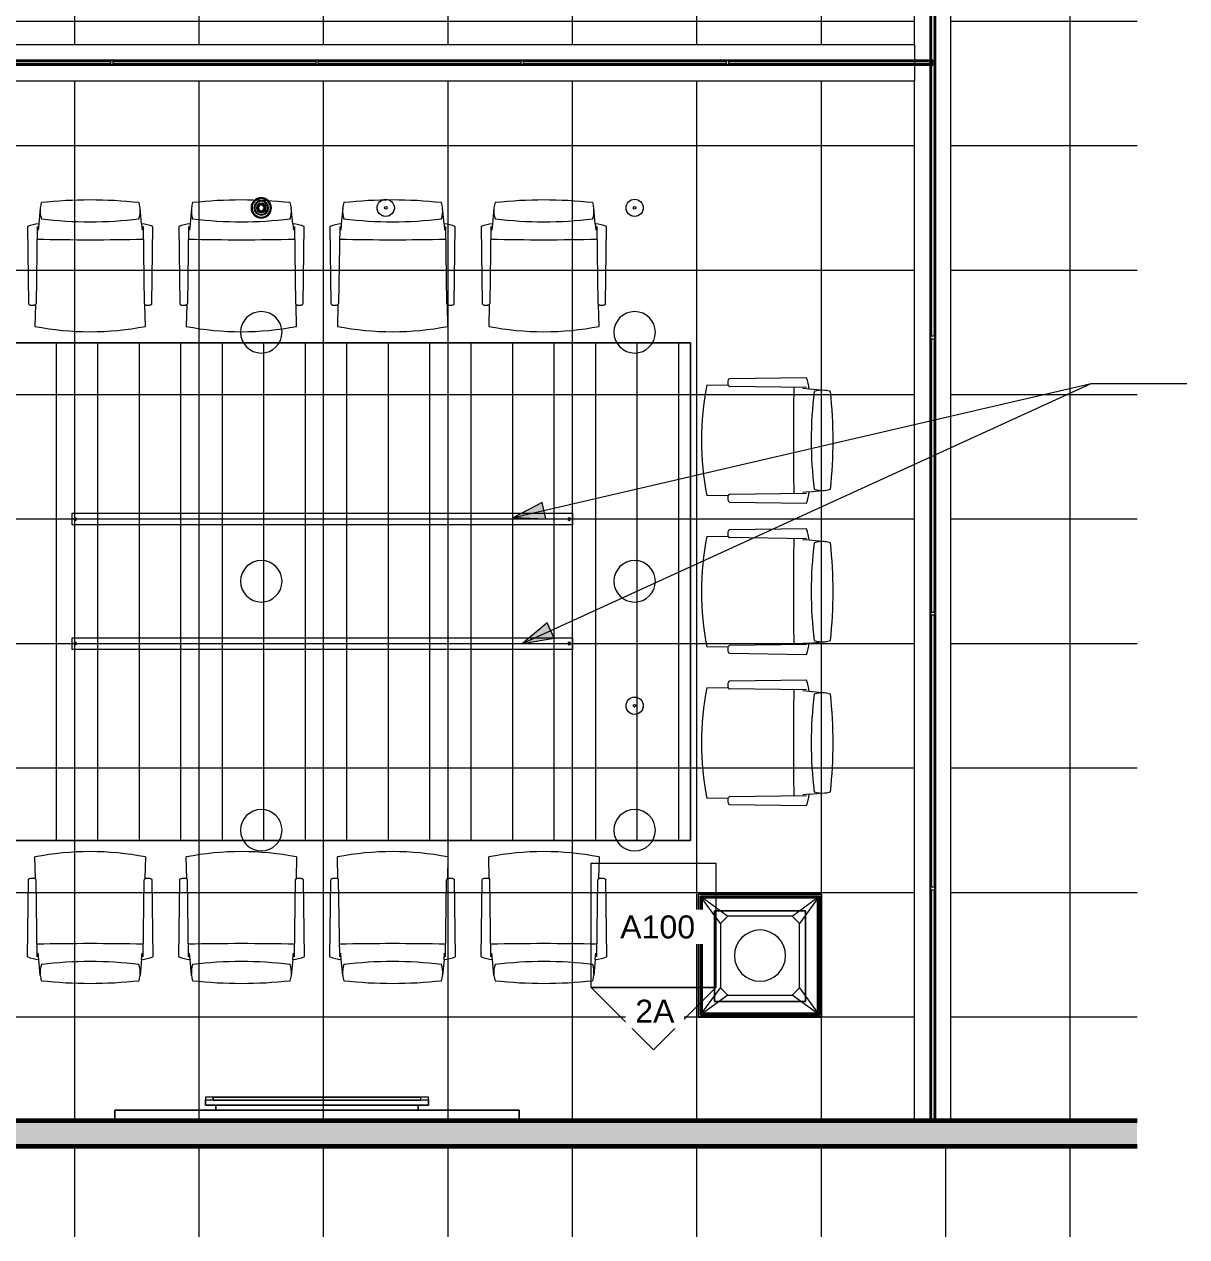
# Model space of a CAD drawing. Header units: inches. Extents: x 1756 to 10721, y -35 to 3002.
# Drawn here: x 4521.7 to 4745.9, y 1293.8 to 1527.6 of the extents above; entities that cross this region are included whole.
import ezdxf

# ---------------------------------------------------------------- set-up
doc = ezdxf.new("R2010")
doc.units = ezdxf.units.IN
doc.header["$MEASUREMENT"] = 0
for name, color, linetype, lineweight in [('A-CLNG', 13, 'Continuous', 18), ('A-CLNG-PATT', 13, 'Continuous', 18), ('A-DETL-GENF', 92, 'Continuous', 9), ('A-GLAZ-CURT', 52, 'Continuous', 18), ('A-GLAZ-CWMG', 51, 'Continuous', 18), ('A-WALL', 113, 'Continuous', 18), ('A-WALL-PATT', 111, 'Continuous', 18), ('E-FIRE', 2, 'Continuous', 18), ('E-LITE-EQPM', 33, 'Continuous', 18), ('F-SPRN', 3, 'Continuous', 18), ('G-ANNO-SYMB', 111, 'Continuous', 9), ('G-ANNO-TEXT', 231, 'Continuous', 9), ('I-FURN', 30, 'Continuous', 9), ('I-WALL', 2, 'Continuous', 18), ('M-HVAC-CDFF', 50, 'Continuous', 18), ('Q-CASE', 31, 'Continuous', 9)]:
    doc.layers.add(name, color=color, linetype=linetype, lineweight=lineweight)
doc.styles.add('Arial', font='arial.ttf', dxfattribs={"height": 4.425898})

# ---------------------------------------------------------------- blocks, each defined once
blk = doc.blocks.new('Frameless Glass Panel - one-407092-Reflected Ceiling Plan')
at = {"layer": 'A-GLAZ-CURT', "lineweight": 9}
blk.add_hatch(color=253, dxfattribs=at).paths.add_polyline_path([(-22.125, 0.25), (-22.125, -0.25), (22.125, -0.25), (22.125, 0.25)], flags=0)
at = {"layer": 'A-GLAZ-CURT'}
for p, q in [((-22.125, 0.25), (22.125, 0.25)), ((-22.125, -0.25), (-22.125, 0.25)), ((22.125, 0.25), (22.125, -0.25)), ((22.125, -0.25), (-22.125, -0.25))]:
    blk.add_line(p, q, dxfattribs=at)
at = {"layer": 'A-GLAZ-CURT', "color": 8}
for p, q in [((-22.125, 0.25), (-22.125, 0.25)), ((22.125, 0.25), (22.125, 0.25)), ((-22.125, -0.25), (-22.125, -0.25)), ((22.125, -0.25), (22.125, -0.25))]:
    blk.add_line(p, q, dxfattribs=at)
blk = doc.blocks.new('Frameless Glass Panel - one-407093-Reflected Ceiling Plan')
at = {"layer": 'A-GLAZ-CURT', "lineweight": 9}
blk.add_hatch(color=253, dxfattribs=at).paths.add_polyline_path([(-26.375, 0.25), (-26.375, -0.25), (26.375, -0.25), (26.375, 0.25)], flags=0)
at = {"layer": 'A-GLAZ-CURT'}
for p, q in [((-26.375, 0.25), (26.375, 0.25)), ((-26.375, -0.25), (-26.375, 0.25)), ((26.375, 0.25), (26.375, -0.25)), ((26.375, -0.25), (-26.375, -0.25))]:
    blk.add_line(p, q, dxfattribs=at)
at = {"layer": 'A-GLAZ-CURT', "color": 8}
for p, q in [((-26.375, 0.25), (-26.375, 0.25)), ((26.375, 0.25), (26.375, 0.25)), ((-26.375, -0.25), (-26.375, -0.25)), ((26.375, -0.25), (26.375, -0.25))]:
    blk.add_line(p, q, dxfattribs=at)
blk = doc.blocks.new('Frameless Glass Panel - one-407094-Reflected Ceiling Plan')
at = {"layer": 'A-GLAZ-CURT', "lineweight": 9}
blk.add_hatch(color=253, dxfattribs=at).paths.add_polyline_path([(-26.25, 0.25), (-26.25, -0.25), (26.25, -0.25), (26.25, 0.25)], flags=0)
at = {"layer": 'A-GLAZ-CURT'}
for p, q in [((-26.25, 0.25), (26.25, 0.25)), ((-26.25, -0.25), (-26.25, 0.25)), ((26.25, 0.25), (26.25, -0.25)), ((26.25, -0.25), (-26.25, -0.25))]:
    blk.add_line(p, q, dxfattribs=at)
at = {"layer": 'A-GLAZ-CURT', "color": 8}
for p, q in [((-26.25, 0.25), (-26.25, 0.25)), ((26.25, 0.25), (26.25, 0.25)), ((-26.25, -0.25), (-26.25, -0.25)), ((26.25, -0.25), (26.25, -0.25))]:
    blk.add_line(p, q, dxfattribs=at)
blk = doc.blocks.new('Frameless Glass Panel - one-428253-Reflected Ceiling Plan')
at = {"layer": 'A-GLAZ-CURT'}
for p, q in [((-19.54, -0.25), (-19.54, 0.25)), ((-19.54, 0.25), (19.54, 0.25)), ((19.54, 0.25), (19.54, -0.25)), ((19.54, -0.25), (-19.54, -0.25))]:
    blk.add_line(p, q, dxfattribs=at)
at = {"layer": 'A-GLAZ-CURT', "lineweight": 9}
for p, q in [((-19.54, 0.25), (-19.54, 0.25)), ((19.54, 0.25), (19.54, 0.25)), ((-19.54, -0.25), (-19.54, -0.25)), ((19.54, -0.25), (19.54, -0.25))]:
    blk.add_line(p, q, dxfattribs=at)
blk = doc.blocks.new('Downlight - Recessed Can - Fluorescent - 277V-321802-Reflected Ceiling Plan')
at = {"layer": 'E-LITE-EQPM', "color": 8}
for start, end in [(360, 180), (180, 360)]:
    blk.add_arc((0, 0), 4, start, end, dxfattribs=at)
blk = doc.blocks.new('Sprinkler - Dry - Horizontal Sidewall - Fully Recessed - Hosted - 1_2_ Dry Horizontal Sidewall-366905-Reflected Ceiling Plan')
at = {"layer": 'F-SPRN', "color": 8}
for radius, start, end in [(1.66, 360, 180), (1.66, 0, 180), (1.66, 180, 360), (0.25, 0, 180), (0.25, 0, 180), (0.25, 180, 360), (0.25, 180, 360), (1.66, 180, 360)]:
    blk.add_arc((0, 0), radius, start, end, dxfattribs=at)
blk = doc.blocks.new('Excitech_Hochiki_FireDtctnAlmCtrlIndctEquip_AddressableLoopPoweredCeilingBeacon-CHQ-CB - CHQ-CB_WL-376123-Reflected Ceiling Plan')
at = {"layer": 'E-FIRE', "color": 8}
for radius, start, end in [(1.96, 0, 180), (1.96, 0, 180), (1.93, 0, 180), (1.86, 0, 180), (1.86, 0, 180), (1.82, 0, 180), (1.78, 0, 180), (1.41, 0, 180), (1.27, 0, 180), (1.26, 0, 180), (0.927, 0, 180), (0.732, 360, 180), (0.649, 0, 180), (0.649, 0, 180), (0.55, 0, 180), (0.55, 0, 180), (1.96, 180, 0), (1.96, 180, 0), (1.93, 180, 0), (1.86, 180, 0), (1.86, 180, 0), (1.82, 180, 0), (1.78, 180, 0), (1.41, 180, 0), (1.27, 180, 0), (1.26, 180, 0), (0.927, 180, 0), (0.732, 180, 360), (0.649, 180, 0), (0.649, 180, 0), (0.55, 180, 0), (0.55, 180, 0)]:
    blk.add_arc((0, 0), radius, start, end, dxfattribs=at)
blk = doc.blocks.new('Casework 1 - Casework 1-376403-Reflected Ceiling Plan')
at = {"layer": 'Q-CASE'}
h = blk.add_hatch(dxfattribs=at)
h.set_pattern_fill('FP_3', color=256, style=0, pattern_type=2)
h.set_pattern_definition([(270, (2503.901, -2.25), (-8, -5e-16), [])])
h.paths.add_polyline_path([(2004.25, 1370.22), (2148.25, 1370.22), (2148.25, 1466.22), (2004.25, 1466.22)], flags=0)
for p, q in [((2148.25, 1466.22), (2004.25, 1466.22)), ((2004.25, 1466.22), (2004.25, 1370.22)), ((2004.25, 1370.22), (2004.25, 1466.22)), ((2004.25, 1466.22), (2148.25, 1466.22)), ((2004.25, 1466.22), (2004.25, 1466.22)), ((2148.25, 1370.22), (2148.25, 1466.22)), ((2148.25, 1466.22), (2148.25, 1370.22)), ((2148.25, 1466.22), (2148.25, 1466.22)), ((2004.25, 1370.22), (2148.25, 1370.22)), ((2148.25, 1370.22), (2004.25, 1370.22)), ((2004.25, 1370.22), (2004.25, 1370.22)), ((2148.25, 1370.22), (2148.25, 1370.22))]:
    blk.add_line(p, q, dxfattribs=at)
blk = doc.blocks.new('Haworth_Chair_s_con-Swivel - Swivel Chair-380145-Reflected Ceiling Plan')
at = {"layer": 'I-FURN'}
for p, q in [((-5.12, 17.75), (-5.41, 14.68)), ((14.41, 14.68), (14.12, 17.75)), ((-7.59, 14.13), (-7.39, -0.72)), ((-5.71, 14.13), (-5.91, -0.72)), ((-5.41, 14.68), (-5.52, 13.47)), ((14.41, 14.68), (14.52, 13.47)), ((14.71, 14.13), (14.91, -0.72)), ((16.39, -0.72), (16.59, 14.13)), ((-6.06, -0.91), (-6.14, -5.1)), ((15.15, -5.1), (15.06, -0.92))]:
    blk.add_line(p, q, dxfattribs=at)
for centre, radius, start, end in [((-0.12, 17.19), 5.04, 161.8436, 173.6194), ((4.5, -66.94), 86.21, 83.7379, 96.2621), ((9.12, 17.19), 5.04, 6.3806, 18.1564), ((-0.12, 17.19), 5.04, 175.7159, 197.9267), ((9.12, 17.19), 5.04, 342.0733, 4.2841), ((-3.95, 4.36), 10.43, 98.0615, 110.4198), ((4.5, 91.63), 76.57, 262.9413, 277.0587), ((12.95, 4.36), 10.43, 69.5802, 81.9385), ((4.5, 549.32), 537.71, 268.9084, 271.0913), ((4.5, 49.55), 55.68, 258.978, 281.022)]:
    blk.add_arc(centre, radius, start, end, dxfattribs=at)
for centre, start_param, end_param in [((-6.65, -0.72), 5.626442, 6.277467), ((-6.65, -0.72), 6.10915, 6.277467), ((15.65, -0.72), 3.147311, 3.801887)]:
    blk.add_ellipse(centre, major_axis=(0.739, 0), ratio=0.427808, start_param=start_param, end_param=end_param, dxfattribs=at)
for points, knots in [([(-7.39, -0.72), (-7.39, -0.74), (-7.38, -0.78), (-7.34, -0.84), (-7.27, -0.89), (-7.15, -0.96), (-6.96, -1.02), (-6.68, -1.04), (-6.42, -1.03), (-6.21, -0.98), (-6.11, -0.94), (-6.06, -0.91)], [0, 0, 0, 0, 0.076923, 0.153846, 0.230769, 0.307692, 0.461538, 0.615385, 0.769231, 0.884615, 1, 1, 1, 1]), ([(15.06, -0.92), (15.12, -0.95), (15.26, -1), (15.54, -1.04), (15.82, -1.04), (16.1, -0.98), (16.33, -0.87), (16.39, -0.77), (16.39, -0.72)], [0, 0, 0, 0, 0.153846, 0.307692, 0.461538, 0.615385, 0.807692, 1, 1, 1, 1])]:
    blk.add_open_spline(points, degree=3, knots=knots, dxfattribs=at)
blk = doc.blocks.new('Lighting-Pendant_Direct-Axis-Beam2-Louver - BD-SB-8-T5-1S-391913-Reflected Ceiling Plan')
at = {"layer": 'A-DETL-GENF'}
for p, q in [((48.25, 1.125), (-48.25, 1.125)), ((-48.25, 1.125), (-48.25, -1.125)), ((48.25, -1.125), (48.25, 1.125)), ((-48.25, -1.125), (48.25, -1.125))]:
    blk.add_line(p, q, dxfattribs=at)
for centre in [(-47.625, 0), (47.625, 0)]:
    blk.add_circle(centre, 0.25, dxfattribs=at)
blk = doc.blocks.new('Television-Plasma - one-394688-Reflected Ceiling Plan')
at = {"layer": 'I-FURN'}
for p, q in [((-17.25, 0), (-17.25, 0)), ((-17.25, 0), (-17.25, -1)), ((-17.25, -1), (-17.25, 0)), ((-17.25, 0), (21.75, 0)), ((21.75, 0), (-17.25, 0)), ((21.75, 0), (21.75, -1)), ((21.75, -1), (21.75, 0)), ((21.75, 0), (21.75, 0)), ((23.75, -1), (-19.25, -1)), ((-19.25, -1), (-19.25, -2.5)), ((-19.25, -1), (23.75, -1)), ((-19.25, -2), (-19.25, -1)), ((-19.25, -1), (-19.25, -1)), ((23.75, -2), (-19.25, -2)), ((-19.25, -2), (-19.25, -2)), ((-19.25, -2), (-19.25, -2.5)), ((23.75, -2), (-19.25, -2)), ((22.25, -1.92), (-17.75, -1.92)), ((-17.75, -1.92), (-17.75, -1.92)), ((-17.75, -1.92), (22.25, -1.92)), ((-17.75, -1.92), (-17.75, -2.5)), ((-17.75, -1.92), (-17.75, -2.5)), ((-17.25, -1), (-17.25, -1)), ((21.75, -1), (-17.25, -1)), ((21.75, -1), (-17.25, -1)), ((21.75, -1), (21.75, -1)), ((22.25, -1.92), (22.25, -1.92)), ((22.25, -2.5), (22.25, -1.92)), ((22.25, -1.92), (22.25, -2.5)), ((23.75, -2.5), (23.75, -1)), ((23.75, -1), (23.75, -2)), ((23.75, -1), (23.75, -1)), ((23.75, -2.5), (23.75, -2)), ((23.75, -2), (23.75, -2)), ((-19.25, -2.5), (23.75, -2.5)), ((-19.25, -2.5), (-19.25, -2.5)), ((-19.25, -2.5), (23.75, -2.5)), ((22.25, -2.5), (-17.75, -2.5)), ((-17.75, -2.5), (-17.75, -2.5)), ((-17.75, -2.5), (22.25, -2.5)), ((22.25, -2.5), (22.25, -2.5)), ((23.75, -2.5), (23.75, -2.5))]:
    blk.add_line(p, q, dxfattribs=at)
blk = doc.blocks.new('Rectangular Mullion - Header Channel-405644-Reflected Ceiling Plan')
at = {"layer": 'A-GLAZ-CWMG', "color": 8}
for p, q in [((2194.5, 1360.97), (2194.5, 1413.97)), ((2194.5, 1360.97), (2194.5, 1413.97)), ((2194.62, 1360.97), (2194.62, 1413.97)), ((2194.62, 1360.97), (2194.62, 1413.97)), ((2195.38, 1360.97), (2195.38, 1413.97)), ((2195.38, 1360.97), (2195.38, 1413.97)), ((2195.5, 1413.97), (2195.5, 1360.97)), ((2195.5, 1360.97), (2195.5, 1413.97))]:
    blk.add_line(p, q, dxfattribs=at)
blk = doc.blocks.new('Rectangular Mullion - Header Channel-405645-Reflected Ceiling Plan')
at = {"layer": 'A-GLAZ-CWMG', "color": 8}
for p, q in [((2194.5, 1316.22), (2194.5, 1360.97)), ((2194.5, 1316.22), (2194.5, 1360.97)), ((2194.62, 1316.22), (2194.62, 1360.97)), ((2194.62, 1316.22), (2194.62, 1360.97)), ((2195.38, 1316.22), (2195.38, 1360.97)), ((2195.38, 1316.22), (2195.38, 1360.97)), ((2195.5, 1360.97), (2195.5, 1316.22)), ((2195.5, 1316.22), (2195.5, 1360.97)), ((2195.5, 1316.22), (2194.5, 1316.22)), ((2194.5, 1316.22), (2194.5, 1316.22)), ((2194.5, 1316.22), (2194.62, 1316.22)), ((2194.62, 1316.22), (2194.62, 1316.22)), ((2194.62, 1316.22), (2195.38, 1316.22)), ((2195.38, 1316.22), (2195.38, 1316.22)), ((2195.38, 1316.22), (2195.5, 1316.22)), ((2195.5, 1316.22), (2195.5, 1316.22))]:
    blk.add_line(p, q, dxfattribs=at)
blk = doc.blocks.new('Rectangular Mullion - Header Channel-405646-Reflected Ceiling Plan')
at = {"layer": 'A-GLAZ-CWMG', "color": 8}
for p, q in [((2194.5, 1413.97), (2194.5, 1467.22)), ((2194.5, 1413.97), (2194.5, 1467.22)), ((2194.62, 1413.97), (2194.62, 1467.22)), ((2194.62, 1413.97), (2194.62, 1467.22)), ((2195.38, 1413.97), (2195.38, 1467.22)), ((2195.38, 1413.97), (2195.38, 1467.22)), ((2195.5, 1467.22), (2195.5, 1413.97)), ((2195.5, 1413.97), (2195.5, 1467.22))]:
    blk.add_line(p, q, dxfattribs=at)
blk = doc.blocks.new('Rectangular Mullion - Header Channel-407113-Reflected Ceiling Plan')
at = {"layer": 'A-GLAZ-CWMG', "color": 8}
for p, q in [((2194.62, 1573.22), (2194.5, 1573.22)), ((2194.5, 1573.22), (2194.5, 1573.22)), ((2194.5, 1573.22), (2195.5, 1573.22)), ((2194.5, 1520.22), (2194.5, 1573.22)), ((2194.5, 1520.22), (2194.5, 1573.22)), ((2195.38, 1573.22), (2194.62, 1573.22)), ((2194.62, 1573.22), (2194.62, 1573.22)), ((2194.62, 1520.22), (2194.62, 1573.22)), ((2194.62, 1520.22), (2194.62, 1573.22)), ((2195.5, 1573.22), (2195.38, 1573.22)), ((2195.38, 1573.22), (2195.38, 1573.22)), ((2195.38, 1520.22), (2195.38, 1573.22)), ((2195.38, 1520.22), (2195.38, 1573.22)), ((2195.5, 1573.22), (2195.5, 1573.22)), ((2195.5, 1573.22), (2195.5, 1520.22)), ((2195.5, 1520.22), (2195.5, 1573.22))]:
    blk.add_line(p, q, dxfattribs=at)
blk = doc.blocks.new('Rectangular Mullion - Header Channel-428247-Reflected Ceiling Plan')
at = {"layer": 'A-GLAZ-CWMG', "lineweight": 9}
for p, q in [((2195, 1520.72), (2155.42, 1520.72)), ((2195, 1520.72), (2155.42, 1520.72)), ((2195, 1520.59), (2155.42, 1520.59)), ((2195, 1520.59), (2155.42, 1520.59)), ((2195, 1519.84), (2155.42, 1519.84)), ((2195, 1519.84), (2155.42, 1519.84)), ((2155.42, 1519.72), (2195, 1519.72)), ((2195, 1519.72), (2155.42, 1519.72)), ((2195, 1520.59), (2195, 1520.72)), ((2195, 1520.72), (2195, 1520.72)), ((2195, 1520.72), (2195, 1519.72)), ((2195, 1519.84), (2195, 1520.59)), ((2195, 1520.59), (2195, 1520.59)), ((2195, 1519.72), (2195, 1519.84)), ((2195, 1519.84), (2195, 1519.84)), ((2195, 1519.72), (2195, 1519.72))]:
    blk.add_line(p, q, dxfattribs=at)
blk = doc.blocks.new('Rectangular Mullion - Header Channel-428248-Reflected Ceiling Plan')
at = {"layer": 'A-GLAZ-CWMG', "lineweight": 9}
for p, q in [((2115.83, 1520.72), (2076.25, 1520.72)), ((2115.83, 1520.72), (2076.25, 1520.72)), ((2115.83, 1520.59), (2076.25, 1520.59)), ((2115.83, 1520.59), (2076.25, 1520.59)), ((2115.83, 1519.84), (2076.25, 1519.84)), ((2115.83, 1519.84), (2076.25, 1519.84)), ((2076.25, 1519.72), (2115.83, 1519.72)), ((2115.83, 1519.72), (2076.25, 1519.72))]:
    blk.add_line(p, q, dxfattribs=at)
blk = doc.blocks.new('Ceiling_Diffusers-SPDLT-Price_Industries - 24x24 T-Bar Duct Size 10-V3-Reflected Ceiling Plan')
at = {"layer": 'M-HVAC-CDFF', "lineweight": 9}
for p, q in [((4.11, 76.62), (4.11, 100.37)), ((4.11, 100.37), (4.11, 100.37)), ((4.11, 100.37), (27.86, 100.37)), ((4.11, 100.37), (4.11, 76.62)), ((27.86, 100.37), (4.11, 100.37)), ((4.11, 100.37), (4.11, 76.62)), ((4.11, 100.37), (27.86, 100.37)), ((4.11, 100.37), (4.11, 100.37)), ((4.11, 100.37), (27.86, 100.37)), ((4.11, 76.62), (4.11, 100.37)), ((4.11, 100.37), (4.11, 76.62)), ((4.11, 100.37), (27.86, 100.37)), ((4.11, 100.37), (4.11, 100.37)), ((4.11, 100.37), (27.86, 100.37)), ((4.11, 76.62), (4.11, 100.37)), ((4.16, 100.32), (4.16, 76.67)), ((27.81, 100.32), (4.16, 100.32)), ((4.16, 100.32), (4.16, 100.32)), ((4.16, 100.32), (27.81, 100.32)), ((4.16, 76.67), (4.16, 100.32)), ((4.52, 77.03), (4.52, 99.96)), ((4.52, 99.96), (4.52, 99.96)), ((27.46, 99.96), (4.52, 99.96)), ((4.52, 99.96), (4.52, 77.03)), ((27.46, 99.96), (4.52, 99.96)), ((4.52, 99.96), (4.52, 77.03)), ((4.52, 99.96), (27.46, 99.96)), ((4.52, 99.96), (4.52, 99.96)), ((4.52, 99.96), (27.46, 99.96)), ((4.52, 77.03), (4.52, 99.96)), ((4.57, 99.91), (4.57, 77.08)), ((4.57, 99.91), (27.41, 99.91)), ((4.57, 99.91), (4.57, 99.91)), ((4.57, 99.91), (27.41, 99.91)), ((4.57, 77.08), (4.57, 99.91)), ((4.8, 99.58), (4.9, 99.68)), ((4.8, 77.41), (4.8, 99.58)), ((8.36, 94.71), (4.8, 99.58)), ((4.86, 99.62), (4.86, 77.37)), ((27.11, 99.62), (4.86, 99.62)), ((4.86, 99.62), (4.86, 99.62)), ((4.86, 99.62), (27.11, 99.62)), ((4.86, 77.37), (4.86, 99.62)), ((4.9, 99.68), (27.07, 99.68)), ((4.9, 99.68), (9.78, 96.12)), ((22.2, 96.12), (27.07, 99.68)), ((27.17, 99.58), (23.61, 94.71)), ((27.07, 99.68), (27.17, 99.58)), ((27.11, 77.37), (27.11, 99.62)), ((27.11, 99.62), (27.11, 99.62)), ((27.11, 99.62), (27.11, 77.37)), ((27.17, 99.58), (27.17, 77.41)), ((27.41, 77.08), (27.41, 99.91)), ((27.41, 99.91), (27.41, 99.91)), ((27.41, 99.91), (27.41, 77.08)), ((27.46, 99.96), (27.46, 77.03)), ((27.46, 99.96), (27.46, 99.96)), ((27.46, 77.03), (27.46, 99.96)), ((27.46, 77.03), (27.46, 99.96)), ((27.46, 99.96), (27.46, 99.96)), ((27.46, 99.96), (27.46, 77.03)), ((27.81, 76.67), (27.81, 100.32)), ((27.81, 100.32), (27.81, 100.32)), ((27.81, 100.32), (27.81, 76.67)), ((27.86, 100.37), (27.86, 76.62)), ((27.86, 100.37), (27.86, 100.37)), ((27.86, 76.62), (27.86, 100.37)), ((27.86, 76.62), (27.86, 100.37)), ((27.86, 100.37), (27.86, 100.37)), ((27.86, 100.37), (27.86, 76.62)), ((27.86, 76.62), (27.86, 100.37)), ((27.86, 100.37), (27.86, 100.37)), ((27.86, 100.37), (27.86, 76.62)), ((24.74, 97.12), (7.24, 97.12)), ((7.24, 97.12), (7.24, 79.62)), ((7.24, 79.62), (7.24, 97.12)), ((7.24, 97.12), (24.74, 97.12)), ((7.24, 97.12), (7.24, 97.12)), ((9.78, 96.12), (8.36, 94.71)), ((22.2, 96.12), (9.78, 96.12)), ((23.61, 94.71), (22.2, 96.12)), ((24.74, 79.62), (24.74, 97.12)), ((24.74, 97.12), (24.74, 79.62)), ((24.74, 97.12), (24.74, 97.12)), ((8.36, 94.71), (8.36, 82.28)), ((23.61, 82.28), (23.61, 94.71)), ((4.8, 77.41), (8.36, 82.28)), ((8.36, 82.28), (9.78, 80.87)), ((22.2, 80.87), (23.61, 82.28)), ((23.61, 82.28), (27.17, 77.41)), ((9.78, 80.87), (4.9, 77.31)), ((7.24, 79.62), (24.74, 79.62)), ((24.74, 79.62), (7.24, 79.62)), ((7.24, 79.62), (7.24, 79.62)), ((9.78, 80.87), (22.2, 80.87)), ((27.07, 77.31), (22.2, 80.87)), ((24.74, 79.62), (24.74, 79.62)), ((4.9, 77.31), (4.8, 77.41)), ((4.86, 77.37), (4.86, 77.37)), ((4.86, 77.37), (27.11, 77.37)), ((27.11, 77.37), (4.86, 77.37)), ((27.07, 77.31), (4.9, 77.31)), ((27.17, 77.41), (27.07, 77.31)), ((27.11, 77.37), (27.11, 77.37)), ((27.86, 76.62), (4.11, 76.62)), ((4.11, 76.62), (4.11, 76.62)), ((4.11, 76.62), (27.86, 76.62)), ((4.11, 76.62), (4.11, 76.62)), ((4.11, 76.62), (27.86, 76.62)), ((27.86, 76.62), (4.11, 76.62)), ((4.11, 76.62), (4.11, 76.62)), ((4.11, 76.62), (27.86, 76.62)), ((27.86, 76.62), (4.11, 76.62)), ((4.16, 76.67), (4.16, 76.67)), ((4.16, 76.67), (27.81, 76.67)), ((27.81, 76.67), (4.16, 76.67)), ((27.46, 77.03), (4.52, 77.03)), ((4.52, 77.03), (4.52, 77.03)), ((4.52, 77.03), (27.46, 77.03)), ((4.52, 77.03), (4.52, 77.03)), ((4.52, 77.03), (27.46, 77.03)), ((27.46, 77.03), (4.52, 77.03)), ((4.57, 77.08), (4.57, 77.08)), ((4.57, 77.08), (27.41, 77.08)), ((27.41, 77.08), (4.57, 77.08)), ((27.41, 77.08), (27.41, 77.08)), ((27.46, 77.03), (27.46, 77.03)), ((27.46, 77.03), (27.46, 77.03)), ((27.81, 76.67), (27.81, 76.67)), ((27.86, 76.62), (27.86, 76.62)), ((27.86, 76.62), (27.86, 76.62)), ((27.86, 76.62), (27.86, 76.62))]:
    blk.add_line(p, q, dxfattribs=at)
for start, end in [(360, 180), (0, 180), (180, 360), (180, 0)]:
    blk.add_arc((15.99, 88.49), 4.94, start, end, dxfattribs=at)
blk = doc.blocks.new('Walls 3 - Walls 3-412709-Reflected Ceiling Plan')
at = {"layer": 'A-WALL'}
for p, q in [((2156.88, 1318.22), (2078.88, 1318.22)), ((2078.88, 1318.22), (2078.88, 1316.22)), ((2078.88, 1316.22), (2078.88, 1318.22)), ((2078.88, 1318.22), (2156.88, 1318.22)), ((2078.88, 1318.22), (2078.88, 1318.22)), ((2156.88, 1316.22), (2156.88, 1318.22)), ((2156.88, 1318.22), (2156.88, 1316.22)), ((2156.88, 1318.22), (2156.88, 1318.22)), ((2078.88, 1316.22), (2156.88, 1316.22)), ((2156.88, 1316.22), (2078.88, 1316.22)), ((2078.88, 1316.22), (2078.88, 1316.22)), ((2156.88, 1316.22), (2156.88, 1316.22))]:
    blk.add_line(p, q, dxfattribs=at)
blk = doc.blocks.new('Haworth_Chair_s_con-Swivel - Swivel Chair-380791-Reflected Ceiling Plan')
at = {"layer": 'I-FURN'}
for p, q in [((-6.06, 0.91), (-6.14, 5.1)), ((15.15, 5.1), (15.06, 0.92)), ((-7.59, -14.13), (-7.39, 0.72)), ((-5.71, -14.13), (-5.91, 0.72)), ((14.71, -14.13), (14.91, 0.72)), ((16.39, 0.72), (16.59, -14.13)), ((-5.41, -14.68), (-5.52, -13.47)), ((14.41, -14.68), (14.52, -13.47)), ((-5.12, -17.75), (-5.41, -14.68)), ((14.41, -14.68), (14.12, -17.75))]:
    blk.add_line(p, q, dxfattribs=at)
for centre, radius, start, end in [((4.5, -49.55), 55.68, 78.978, 101.022), ((4.5, -549.32), 537.71, 88.9087, 91.0916), ((-3.95, -4.36), 10.43, 249.5802, 261.9385), ((-0.12, -17.19), 5.04, 162.0733, 184.2841), ((4.5, -91.63), 76.57, 82.9413, 97.0587), ((9.12, -17.19), 5.04, 355.7159, 17.9267), ((12.95, -4.36), 10.43, 278.0615, 290.4198), ((-0.12, -17.19), 5.04, 186.3806, 198.1564), ((9.12, -17.19), 5.04, 341.8436, 353.6194), ((4.5, 66.94), 86.21, 263.7379, 276.2621)]:
    blk.add_arc(centre, radius, start, end, dxfattribs=at)
for centre, start_param, end_param in [((-6.65, 0.72), 0.005718, 0.656743), ((-6.65, 0.72), 0.005718, 0.174035), ((15.65, 0.72), 2.481298, 3.135875)]:
    blk.add_ellipse(centre, major_axis=(0.739, 0), ratio=0.427808, start_param=start_param, end_param=end_param, dxfattribs=at)
for points, knots in [([(-7.39, 0.72), (-7.39, 0.77), (-7.33, 0.87), (-7.1, 0.98), (-6.82, 1.04), (-6.53, 1.04), (-6.26, 1), (-6.12, 0.95), (-6.06, 0.91)], [-1, -1, -1, -1, -0.807692, -0.615385, -0.461538, -0.307692, -0.153846, 0, 0, 0, 0]), ([(15.06, 0.92), (15.11, 0.94), (15.21, 0.98), (15.42, 1.03), (15.68, 1.04), (15.96, 1.02), (16.15, 0.96), (16.27, 0.89), (16.34, 0.84), (16.38, 0.78), (16.39, 0.74), (16.39, 0.72)], [-1, -1, -1, -1, -0.884615, -0.769231, -0.615385, -0.461538, -0.307692, -0.230769, -0.153846, -0.076923, 0, 0, 0, 0])]:
    blk.add_open_spline(points, degree=3, knots=knots, dxfattribs=at)
blk = doc.blocks.new('Downlight - Recessed Can - Fluorescent - 277V-V4-Reflected Ceiling Plan')
at = {"layer": 'E-LITE-EQPM', "lineweight": 9}
for start, end in [(360, 180), (180, 360)]:
    blk.add_arc((0, 0), 4, start, end, dxfattribs=at)
blk = doc.blocks.new('Elevation - Detail Number-151647-Reflected Ceiling Plan')
at = {"layer": 'G-ANNO-SYMB'}
for p, q in [((-0.25, -0.25), (-0.25, 0.25)), ((-0.25, 0.25), (0.25, 0.25)), ((0.25, 0.25), (0.25, -0.25)), ((0.25, -0.25), (-0.25, -0.25))]:
    blk.add_line(p, q, dxfattribs=at)
blk = doc.blocks.new('Elevation - Detail Number-151370-Reflected Ceiling Plan')
at = {"layer": 'G-ANNO-SYMB'}
for p, q in [((0, 0.25), (-0.25, 0)), ((0.25, 0), (0, 0.25)), ((-0.25, 0), (0.25, 0))]:
    blk.add_line(p, q, dxfattribs=at)

msp = doc.modelspace()

# ---------------------------------------------------------------- hatches: boundary and pattern name
at = {"layer": 'A-CLNG-PATT'}
h = msp.add_hatch(dxfattribs=at)
h.set_pattern_fill('FP_2', style=0, pattern_type=2)
h.set_pattern_definition([(0, (4483.4, 1504.218), (0, -24), []), (270, (4483.4, 1504.218), (-24, -1e-15), [])])
edge = h.paths.add_edge_path(flags=0)
edge.add_arc((4495.4, 1468.22), 4, 0, 180)
edge.add_arc((4495.4, 1468.22), 4, 180, 360)
edge = h.paths.add_edge_path(flags=0)
edge.add_arc((4567.4, 1468.22), 4, 0, 180)
edge.add_arc((4567.4, 1468.22), 4, 180, 360)
edge = h.paths.add_edge_path(flags=0)
edge.add_arc((4639.4, 1468.22), 4, 0, 180)
edge.add_arc((4639.4, 1468.22), 4, 180, 360)
edge = h.paths.add_edge_path(flags=0)
edge.add_arc((4639.4, 1444.22), 4, 0, 180)
edge.add_arc((4639.4, 1444.22), 4, 180, 360)
edge = h.paths.add_edge_path(flags=0)
edge.add_arc((4567.4, 1444.22), 4, 0, 180)
edge.add_arc((4567.4, 1444.22), 4, 180, 360)
edge = h.paths.add_edge_path(flags=0)
edge.add_arc((4495.4, 1444.22), 4, 0, 180)
edge.add_arc((4495.4, 1444.22), 4, 180, 360)
edge = h.paths.add_edge_path(flags=0)
edge.add_arc((4495.4, 1420.22), 4, 0, 180)
edge.add_arc((4495.4, 1420.22), 4, 180, 360)
edge = h.paths.add_edge_path(flags=0)
edge.add_arc((4567.4, 1420.22), 4, 0, 180)
edge.add_arc((4567.4, 1420.22), 4, 180, 360)
edge = h.paths.add_edge_path(flags=0)
edge.add_arc((4639.4, 1420.22), 4, 0, 180)
edge.add_arc((4639.4, 1420.22), 4, 180, 360)
h.paths.add_polyline_path([(4367.9, 1293.83), (4736.3, 1293.83), (4736.3, 1311.22), (4367.9, 1311.22)], flags=0)
edge = h.paths.add_edge_path(flags=0)
edge.add_arc((4495.4, 1540.22), 4, 0, 180)
edge.add_arc((4495.4, 1540.22), 4, 180, 360)
edge = h.paths.add_edge_path(flags=0)
edge.add_arc((4495.4, 1612.22), 4, 0, 180)
edge.add_arc((4495.4, 1612.22), 4, 180, 360)
edge = h.paths.add_edge_path(flags=0)
edge.add_arc((4639.4, 1612.22), 4, 0, 180)
edge.add_arc((4639.4, 1612.22), 4, 180, 360)
edge = h.paths.add_edge_path(flags=0)
edge.add_arc((4567.4, 1612.22), 4, 0, 180)
edge.add_arc((4567.4, 1612.22), 4, 180, 360)
edge = h.paths.add_edge_path(flags=0)
edge.add_arc((4567.4, 1540.22), 4, 0, 180)
edge.add_arc((4567.4, 1540.22), 4, 180, 360)
edge = h.paths.add_edge_path(flags=0)
edge.add_arc((4639.4, 1540.22), 4, 0, 180)
edge.add_arc((4639.4, 1540.22), 4, 180, 360)
edge = h.paths.add_edge_path(flags=0)
edge.add_arc((4639.4, 1372.22), 4, 0, 180)
edge.add_arc((4639.4, 1372.22), 4, 180, 360)
edge = h.paths.add_edge_path(flags=0)
edge.add_arc((4567.4, 1372.22), 4, 0, 180)
edge.add_arc((4567.4, 1372.22), 4, 180, 360)
edge = h.paths.add_edge_path(flags=0)
edge.add_arc((4495.4, 1372.22), 4, 0, 180)
edge.add_arc((4495.4, 1372.22), 4, 180, 360)
h.paths.add_polyline_path([(4462.9, 1516.72), (4462.9, 1316.22), (4693.4, 1316.22), (4693.4, 1516.72)], flags=0)
h.paths.add_polyline_path([(4455.9, 1316.22), (4455.9, 1523.72), (4693.4, 1523.72), (4693.4, 1670.72), (4700.4, 1670.72), (4700.4, 1316.22), (4736.3, 1316.22), (4736.3, 1684.23), (4367.9, 1684.23), (4367.9, 1316.22)], flags=0)
at = {"layer": 'A-WALL-PATT', "lineweight": 9}
msp.add_hatch(color=253, dxfattribs=at).paths.add_polyline_path([(4367.9, 1316.22), (4367.9, 1311.22), (4736.3, 1311.22), (4736.3, 1316.22)], flags=0)
at = {"layer": 'G-ANNO-TEXT'}
for points in [[(4616.06, 1432.5), (4622.27, 1432.29), (4621.54, 1435.42)], [(4617.75, 1408.25), (4623.87, 1409.28), (4622.54, 1412.21)]]:
    msp.add_hatch(color=145, dxfattribs=at).paths.add_polyline_path(points, flags=0)

# ---------------------------------------------------------------- linework, layer by layer
at = {"layer": 'A-CLNG', "color": 8}
for p, q in [((4693.4, 1523.72), (4693.4, 1670.72)), ((4693.4, 1316.22), (4693.4, 1516.72))]:
    msp.add_line(p, q, dxfattribs=at)
for centre, start, end in [((4567.4, 1468.22), 0, 180), ((4567.4, 1468.22), 0, 180), ((4639.4, 1468.22), 0, 180), ((4639.4, 1468.22), 0, 180), ((4567.4, 1468.22), 180, 0), ((4567.4, 1468.22), 180, 0), ((4639.4, 1468.22), 180, 0), ((4639.4, 1468.22), 180, 0), ((4567.4, 1420.22), 0, 180), ((4567.4, 1420.22), 0, 180), ((4639.4, 1420.22), 0, 180), ((4639.4, 1420.22), 0, 180), ((4567.4, 1420.22), 180, 0), ((4567.4, 1420.22), 180, 0), ((4639.4, 1420.22), 180, 0), ((4639.4, 1420.22), 180, 0), ((4567.4, 1372.22), 0, 180), ((4567.4, 1372.22), 0, 180), ((4639.4, 1372.22), 0, 180), ((4639.4, 1372.22), 0, 180), ((4567.4, 1372.22), 180, 0), ((4567.4, 1372.22), 180, 0), ((4639.4, 1372.22), 180, 0), ((4639.4, 1372.22), 180, 0)]:
    msp.add_arc(centre, 4, start, end, dxfattribs=at)
at = {"layer": 'A-WALL', "color": 8}
msp.add_line((4700.4, 1316.22), (4700.4, 1670.72), dxfattribs=at)
at = {"layer": 'A-WALL'}
for p, q in [((4455.9, 1523.72), (4693.4, 1523.72)), ((4693.4, 1523.72), (4693.4, 1516.72)), ((4462.9, 1516.72), (4693.4, 1516.72))]:
    msp.add_line(p, q, dxfattribs=at)
at = {"layer": 'G-ANNO-TEXT', "color": 145}
for p, q in [((4616.06, 1432.5), (4727.46, 1458.36)), ((4617.75, 1408.25), (4727.46, 1458.36)), ((4727.46, 1458.36), (4745.88, 1458.36)), ((4727.46, 1458.36), (4745.88, 1458.36)), ((4621.54, 1435.42), (4616.06, 1432.5)), ((4622.27, 1432.29), (4621.54, 1435.42)), ((4616.06, 1432.5), (4622.27, 1432.29)), ((4622.54, 1412.21), (4617.75, 1408.25)), ((4623.87, 1409.28), (4622.54, 1412.21)), ((4617.75, 1408.25), (4623.87, 1409.28))]:
    msp.add_line(p, q, dxfattribs=at)
at = {"layer": 'I-WALL', "lineweight": 60}
for p, q in [((4367.9, 1316.22), (4736.3, 1316.22)), ((4736.3, 1311.22), (4367.9, 1311.22))]:
    msp.add_line(p, q, dxfattribs=at)

# ---------------------------------------------------------------- block references
at = {"layer": 'A-GLAZ-CURT', "color": 8, "rotation": 90}
for name, p in [('Frameless Glass Panel - one-407094-Reflected Ceiling Plan', (4696.9, 1546.72)), ('Frameless Glass Panel - one-407094-Reflected Ceiling Plan', (4696.9, 1493.72)), ('Frameless Glass Panel - one-407093-Reflected Ceiling Plan', (4696.9, 1440.59)), ('Frameless Glass Panel - one-407094-Reflected Ceiling Plan', (4696.9, 1387.47)), ('Frameless Glass Panel - one-407092-Reflected Ceiling Plan', (4696.9, 1338.59))]:
    msp.add_blockref(name, p, dxfattribs=at)
at = {"layer": 'A-GLAZ-CURT', "lineweight": 9, "rotation": 180}
for p in [(4518.78, 1520.22), (4558.36, 1520.22), (4597.94, 1520.22), (4637.53, 1520.22), (4677.11, 1520.22)]:
    msp.add_blockref('Frameless Glass Panel - one-428253-Reflected Ceiling Plan', p, dxfattribs=at)
at = {"layer": 'A-GLAZ-CWMG', "color": 8}
for name, p in [('Rectangular Mullion - Header Channel-407113-Reflected Ceiling Plan', (2501.9, 0)), ('Rectangular Mullion - Header Channel-405644-Reflected Ceiling Plan', (2501.9, 106.25)), ('Rectangular Mullion - Header Channel-405646-Reflected Ceiling Plan', (2501.9, 0)), ('Rectangular Mullion - Header Channel-405644-Reflected Ceiling Plan', (2501.9, 0)), ('Rectangular Mullion - Header Channel-405645-Reflected Ceiling Plan', (2501.9, 0))]:
    msp.add_blockref(name, p, dxfattribs=at)
at = {"layer": 'A-GLAZ-CWMG', "lineweight": 9}
for name, p in [('Rectangular Mullion - Header Channel-428248-Reflected Ceiling Plan', (2422.73, 0)), ('Rectangular Mullion - Header Channel-428248-Reflected Ceiling Plan', (2462.32, 0)), ('Rectangular Mullion - Header Channel-428248-Reflected Ceiling Plan', (2501.9, 0)), ('Rectangular Mullion - Header Channel-428248-Reflected Ceiling Plan', (2541.48, 0)), ('Rectangular Mullion - Header Channel-428247-Reflected Ceiling Plan', (2501.9, 0))]:
    msp.add_blockref(name, p, dxfattribs=at)
at = {"layer": 'A-WALL'}
msp.add_blockref('Walls 3 - Walls 3-412709-Reflected Ceiling Plan', (2460.27, 0), dxfattribs=at)
at = {"layer": 'E-FIRE', "color": 8}
msp.add_blockref('Excitech_Hochiki_FireDtctnAlmCtrlIndctEquip_AddressableLoopPoweredCeilingBeacon-CHQ-CB - CHQ-CB_WL-376123-Reflected Ceiling Plan', (4567.4, 1492.22), dxfattribs=at)
at = {"layer": 'E-LITE-EQPM', "lineweight": 9}
for p in [(4567.4, 1468.22), (4639.4, 1468.22), (4567.4, 1420.22), (4639.4, 1420.22)]:
    msp.add_blockref('Downlight - Recessed Can - Fluorescent - 277V-V4-Reflected Ceiling Plan', p, dxfattribs=at)
at = {"layer": 'E-LITE-EQPM', "lineweight": 9, "extrusion": (0, 0, -1), "rotation": 180}
for p in [(-4579.15, 1432.22), (-4579.15, 1408.22)]:
    msp.add_blockref('Lighting-Pendant_Direct-Axis-Beam2-Louver - BD-SB-8-T5-1S-391913-Reflected Ceiling Plan', p, dxfattribs=at)
at = {"layer": 'E-LITE-EQPM', "color": 8}
for p in [(4567.4, 1372.22), (4639.4, 1372.22)]:
    msp.add_blockref('Downlight - Recessed Can - Fluorescent - 277V-321802-Reflected Ceiling Plan', p, dxfattribs=at)
at = {"layer": 'F-SPRN', "color": 8, "extrusion": (0, 0, -1), "rotation": 180}
for p in [(-4591.4, 1492.22), (-4639.4, 1492.22), (-4639.4, 1396.22)]:
    msp.add_blockref('Sprinkler - Dry - Horizontal Sidewall - Fully Recessed - Hosted - 1_2_ Dry Horizontal Sidewall-366905-Reflected Ceiling Plan', p, dxfattribs=at)
at = {"layer": 'G-ANNO-SYMB', "xscale": 47.99999999999997, "yscale": 47.99999999999997, "zscale": 47.99999999999997}
msp.add_blockref('Elevation - Detail Number-151647-Reflected Ceiling Plan', (4643.04, 1353.88), dxfattribs=at)
at = {"layer": 'G-ANNO-SYMB', "extrusion": (0, 0, -1), "xscale": 47.99999999999997, "yscale": 47.99999999999997, "zscale": 47.99999999999997, "rotation": 180}
msp.add_blockref('Elevation - Detail Number-151370-Reflected Ceiling Plan', (-4643.04, 1341.88), dxfattribs=at)
at = {"layer": 'I-FURN'}
for name, p in [('Haworth_Chair_s_con-Swivel - Swivel Chair-380145-Reflected Ceiling Plan', (4529.9, 1474.47)), ('Haworth_Chair_s_con-Swivel - Swivel Chair-380145-Reflected Ceiling Plan', (4559.07, 1474.47)), ('Haworth_Chair_s_con-Swivel - Swivel Chair-380145-Reflected Ceiling Plan', (4588.23, 1474.47)), ('Haworth_Chair_s_con-Swivel - Swivel Chair-380145-Reflected Ceiling Plan', (4617.4, 1474.47)), ('Haworth_Chair_s_con-Swivel - Swivel Chair-380791-Reflected Ceiling Plan', (4529.9, 1361.96)), ('Haworth_Chair_s_con-Swivel - Swivel Chair-380791-Reflected Ceiling Plan', (4559.07, 1361.96)), ('Haworth_Chair_s_con-Swivel - Swivel Chair-380791-Reflected Ceiling Plan', (4588.23, 1361.96)), ('Haworth_Chair_s_con-Swivel - Swivel Chair-380791-Reflected Ceiling Plan', (4617.4, 1361.96))]:
    msp.add_blockref(name, p, dxfattribs=at)
for name, p, rotation in [('Haworth_Chair_s_con-Swivel - Swivel Chair-380145-Reflected Ceiling Plan', (4658.4, 1451.88), 270.0000000000007), ('Haworth_Chair_s_con-Swivel - Swivel Chair-380145-Reflected Ceiling Plan', (4658.4, 1422.72), 270.0000000000007), ('Haworth_Chair_s_con-Swivel - Swivel Chair-380145-Reflected Ceiling Plan', (4658.4, 1393.55), 270.0000000000007), ('Television-Plasma - one-394688-Reflected Ceiling Plan', (4580.4, 1318.22), 180)]:
    msp.add_blockref(name, p, dxfattribs=dict(at, rotation=rotation))
at = {"layer": 'M-HVAC-CDFF', "lineweight": 9}
msp.add_blockref('Ceiling_Diffusers-SPDLT-Price_Industries - 24x24 T-Bar Duct Size 10-V3-Reflected Ceiling Plan', (4647.59, 1259.55), dxfattribs=at)
at = {"layer": 'Q-CASE'}
msp.add_blockref('Casework 1 - Casework 1-376403-Reflected Ceiling Plan', (2501.9, 0), dxfattribs=at)

# ---------------------------------------------------------------- next in the draw order: texts
at = {"layer": 'G-ANNO-SYMB', "char_height": 4.426, "attachment_point": 2, "line_spacing_factor": 0.938532, "style": 'Arial', "bg_fill": 3, "box_fill_scale": 1.25, "bg_fill_color": 0, "bg_fill_transparency": 0}
for s, insert, width in [('A100', (4643.84, 1355.79), 17.226), ('2A', (4643.3, 1339.54), 9.018)]:
    msp.add_mtext(s, dxfattribs=dict(at, insert=insert, width=width))

doc.saveas('drawing.dxf')
